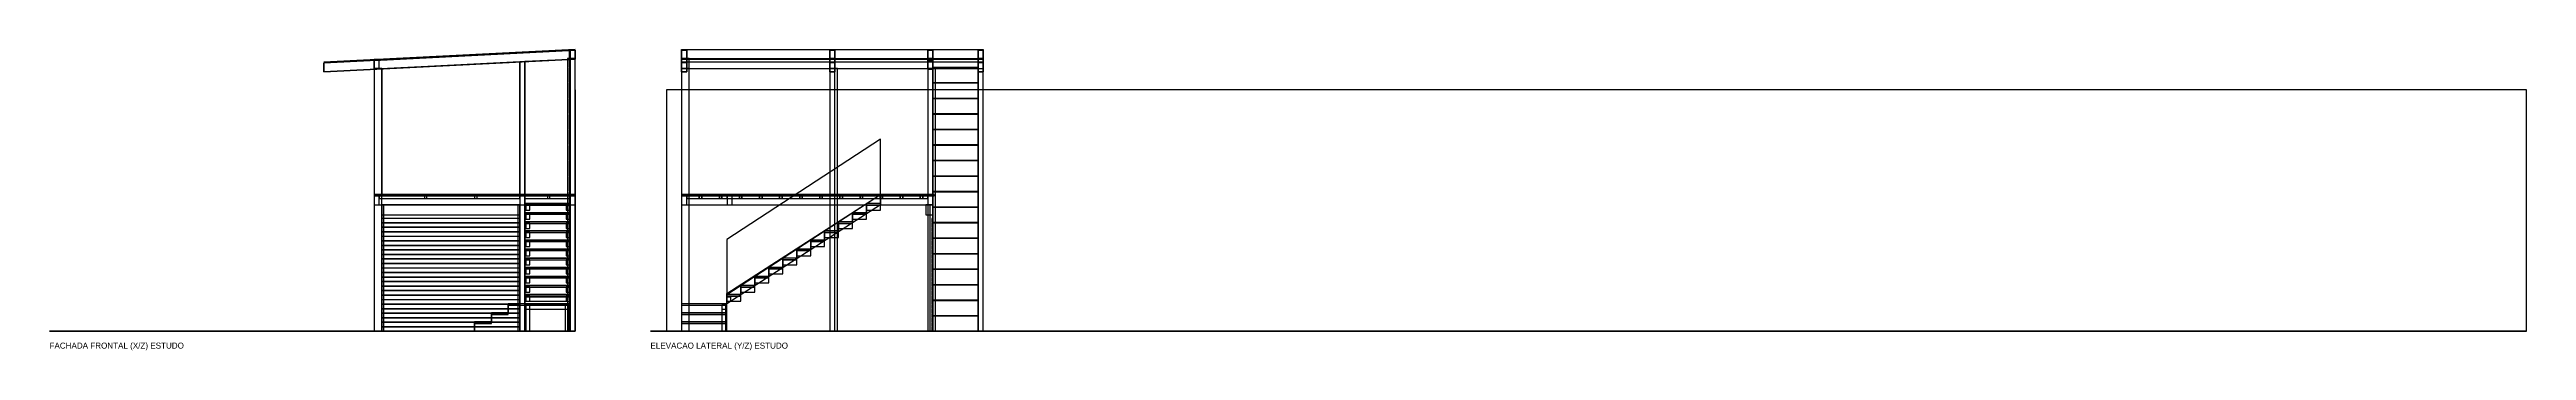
# Model space of a CAD drawing. Extents: x 0 to 49302, y -386 to 5600.
import ezdxf

# ---------------------------------------------------------------- set-up
doc = ezdxf.new("R2010")
doc.units = 0

msp = doc.modelspace()

# ---------------------------------------------------------------- linework, layer by layer
at = {"layer": 'COBERTURA_ESTUDO'}
for p, q in [((10461, 5600), (5461, 5350)), ((5461, 5350), (10461, 5600)), ((12582, 5350), (12582, 5600)), ((12582, 5600), (18582, 5600)), ((18582, 5600), (18582, 5350)), ((18582, 5350), (12582, 5350))]:
    msp.add_line(p, q, dxfattribs=at)
at = {"layer": 'ESCADA_DEGRAUS'}
for p, q in [((10361, 2534), (9461, 2534)), ((9461, 2534), (9461, 2504)), ((9461, 2504), (10361, 2504)), ((10361, 2504), (10361, 2534)), ((16540, 2534), (16262, 2534)), ((16262, 2534), (16262, 2504)), ((16262, 2504), (16540, 2504)), ((16540, 2504), (16540, 2534)), ((10361, 2353), (9461, 2353)), ((9461, 2353), (9461, 2323)), ((9461, 2323), (10361, 2323)), ((10361, 2172), (9461, 2172)), ((9461, 2172), (9461, 2142)), ((9461, 2142), (10361, 2142)), ((10361, 1991), (9461, 1991)), ((9461, 1991), (9461, 1961)), ((10361, 2323), (10361, 2353)), ((10361, 2142), (10361, 2172)), ((10361, 1961), (10361, 1991)), ((15706, 1991), (15428, 1991)), ((15428, 1991), (15428, 1961)), ((15984, 2172), (15706, 2172)), ((15706, 2172), (15706, 2142)), ((15706, 2142), (15984, 2142)), ((15706, 1961), (15706, 1991)), ((16262, 2353), (15984, 2353)), ((15984, 2353), (15984, 2323)), ((15984, 2323), (16262, 2323)), ((15984, 2142), (15984, 2172)), ((16262, 2323), (16262, 2353)), ((9461, 1961), (10361, 1961)), ((10361, 1810), (9461, 1810)), ((9461, 1810), (9461, 1780)), ((9461, 1780), (10361, 1780)), ((10361, 1629), (9461, 1629)), ((9461, 1629), (9461, 1599)), ((9461, 1599), (10361, 1599)), ((10361, 1780), (10361, 1810)), ((10361, 1599), (10361, 1629)), ((15150, 1629), (14872, 1629)), ((14872, 1629), (14872, 1599)), ((14872, 1599), (15150, 1599)), ((15428, 1810), (15150, 1810)), ((15150, 1810), (15150, 1780)), ((15150, 1780), (15428, 1780)), ((15150, 1599), (15150, 1629)), ((15428, 1961), (15706, 1961)), ((15428, 1780), (15428, 1810)), ((10361, 1448), (9461, 1448)), ((9461, 1448), (9461, 1418)), ((9461, 1418), (10361, 1418)), ((10361, 1267), (9461, 1267)), ((9461, 1267), (9461, 1237)), ((9461, 1237), (10361, 1237)), ((10361, 1086), (9461, 1086)), ((9461, 1086), (9461, 1056)), ((9461, 1056), (10361, 1056)), ((10361, 1418), (10361, 1448)), ((10361, 1237), (10361, 1267)), ((10361, 1056), (10361, 1086)), ((14316, 1086), (14038, 1086)), ((14038, 1086), (14038, 1056)), ((14038, 1056), (14316, 1056)), ((14594, 1267), (14316, 1267)), ((14316, 1267), (14316, 1237)), ((14316, 1237), (14594, 1237)), ((14316, 1056), (14316, 1086)), ((14872, 1448), (14594, 1448)), ((14594, 1448), (14594, 1418)), ((14594, 1418), (14872, 1418)), ((14594, 1237), (14594, 1267)), ((14872, 1418), (14872, 1448)), ((9461, 543), (9127, 543)), ((9127, 543), (9127, 513)), ((9127, 513), (9461, 513)), ((10361, 905), (9461, 905)), ((9461, 905), (9461, 875)), ((9461, 875), (10361, 875)), ((10361, 724), (9461, 724)), ((9461, 724), (9461, 694)), ((9461, 694), (10361, 694)), ((9461, 513), (9461, 543)), ((10361, 875), (10361, 905)), ((10361, 694), (10361, 724)), ((13482, 543), (12582, 543)), ((12582, 543), (12582, 513)), ((12582, 513), (13482, 513)), ((13760, 724), (13482, 724)), ((13482, 724), (13482, 694)), ((13482, 694), (13760, 694)), ((13482, 513), (13482, 543)), ((14038, 905), (13760, 905)), ((13760, 905), (13760, 875)), ((13760, 875), (14038, 875)), ((13760, 694), (13760, 724)), ((14038, 875), (14038, 905)), ((8794, 181), (8461, 181)), ((8461, 181), (8461, 151)), ((8461, 151), (8794, 151)), ((9127, 362), (8794, 362)), ((8794, 362), (8794, 332)), ((8794, 332), (9127, 332)), ((8794, 151), (8794, 181)), ((9127, 332), (9127, 362)), ((13482, 362), (12582, 362)), ((12582, 362), (12582, 332)), ((12582, 332), (13482, 332)), ((13482, 181), (12582, 181)), ((12582, 181), (12582, 151)), ((12582, 151), (13482, 151)), ((13482, 332), (13482, 362)), ((13482, 151), (13482, 181))]:
    msp.add_line(p, q, dxfattribs=at)
at = {"layer": 'ESCADA_ESPELHOS'}
for p, q in [((10361, 2715), (9461, 2715)), ((9461, 2715), (9461, 2534)), ((10361, 2534), (9461, 2534)), ((9461, 2534), (9461, 2353)), ((9461, 2534), (10361, 2534)), ((10361, 2534), (10361, 2715)), ((10361, 2353), (10361, 2534)), ((16262, 2353), (16262, 2534)), ((16262, 2534), (16262, 2353)), ((16540, 2534), (16540, 2715)), ((16540, 2715), (16540, 2534)), ((10361, 2353), (9461, 2353)), ((9461, 2353), (9461, 2172)), ((9461, 2353), (10361, 2353)), ((10361, 2172), (9461, 2172)), ((9461, 2172), (9461, 1991)), ((9461, 2172), (10361, 2172)), ((10361, 1991), (9461, 1991)), ((9461, 1991), (9461, 1810)), ((9461, 1991), (10361, 1991)), ((10361, 2172), (10361, 2353)), ((10361, 1991), (10361, 2172)), ((10361, 1810), (10361, 1991)), ((15428, 1810), (15428, 1991)), ((15428, 1991), (15428, 1810)), ((15706, 1991), (15706, 2172)), ((15706, 2172), (15706, 1991)), ((15984, 2172), (15984, 2353)), ((15984, 2353), (15984, 2172)), ((10361, 1810), (9461, 1810)), ((9461, 1810), (9461, 1629)), ((9461, 1810), (10361, 1810)), ((10361, 1629), (9461, 1629)), ((9461, 1629), (9461, 1448)), ((9461, 1629), (10361, 1629)), ((10361, 1629), (10361, 1810)), ((10361, 1448), (10361, 1629)), ((14872, 1448), (14872, 1629)), ((14872, 1629), (14872, 1448)), ((15150, 1629), (15150, 1810)), ((15150, 1810), (15150, 1629)), ((10361, 1448), (9461, 1448)), ((9461, 1448), (9461, 1267)), ((9461, 1448), (10361, 1448)), ((10361, 1267), (9461, 1267)), ((9461, 1267), (9461, 1086)), ((9461, 1267), (10361, 1267)), ((10361, 1086), (9461, 1086)), ((9461, 1086), (9461, 905)), ((9461, 1086), (10361, 1086)), ((10361, 1267), (10361, 1448)), ((10361, 1086), (10361, 1267)), ((10361, 905), (10361, 1086)), ((14038, 905), (14038, 1086)), ((14038, 1086), (14038, 905)), ((14316, 1086), (14316, 1267)), ((14316, 1267), (14316, 1086)), ((14594, 1267), (14594, 1448)), ((14594, 1448), (14594, 1267)), ((9127, 362), (9127, 543)), ((9127, 543), (9127, 362)), ((10361, 905), (9461, 905)), ((9461, 905), (9461, 724)), ((9461, 905), (10361, 905)), ((10361, 724), (9461, 724)), ((9461, 724), (9461, 543)), ((9461, 724), (10361, 724)), ((9461, 543), (10361, 543)), ((10361, 724), (10361, 905)), ((10361, 543), (10361, 724)), ((13482, 543), (12582, 543)), ((12582, 543), (12582, 362)), ((13482, 543), (13482, 724)), ((13482, 724), (13482, 543)), ((13482, 362), (13482, 543)), ((13760, 724), (13760, 905)), ((13760, 905), (13760, 724)), ((8461, 0), (8461, 181)), ((8461, 181), (8461, 0)), ((8794, 181), (8794, 362)), ((8794, 362), (8794, 181)), ((13482, 362), (12582, 362)), ((12582, 362), (12582, 181)), ((12582, 362), (13482, 362)), ((13482, 181), (12582, 181)), ((12582, 181), (12582, 0)), ((12582, 181), (13482, 181)), ((12582, 0), (13482, 0)), ((13482, 181), (13482, 362)), ((13482, 0), (13482, 181))]:
    msp.add_line(p, q, dxfattribs=at)
at = {"layer": 'ESCADA_ESTRUTURA'}
for p, q in [((9561, 2504), (9481, 2504)), ((9481, 2504), (9481, 2404)), ((9561, 2404), (9561, 2504)), ((10361, 2504), (10281, 2504)), ((10281, 2504), (10281, 2404)), ((10361, 2404), (10361, 2504)), ((16540, 2504), (16262, 2504)), ((16262, 2504), (16262, 2404)), ((16540, 2504), (16262, 2504)), ((16262, 2504), (16262, 2404)), ((16540, 2404), (16540, 2504)), ((16540, 2404), (16540, 2504)), ((9481, 2404), (9561, 2404)), ((9561, 2323), (9481, 2323)), ((9481, 2323), (9481, 2223)), ((9481, 2223), (9561, 2223)), ((9561, 2142), (9481, 2142)), ((9481, 2142), (9481, 2042)), ((9481, 2042), (9561, 2042)), ((9561, 2223), (9561, 2323)), ((9561, 2042), (9561, 2142)), ((10281, 2404), (10361, 2404)), ((10361, 2323), (10281, 2323)), ((10281, 2323), (10281, 2223)), ((10281, 2223), (10361, 2223)), ((10361, 2142), (10281, 2142)), ((10281, 2142), (10281, 2042)), ((10281, 2042), (10361, 2042)), ((10361, 2223), (10361, 2323)), ((10361, 2042), (10361, 2142)), ((15984, 2142), (15706, 2142)), ((15706, 2142), (15706, 2042)), ((15984, 2142), (15706, 2142)), ((15706, 2142), (15706, 2042)), ((15706, 2042), (15984, 2042)), ((15706, 2042), (15984, 2042)), ((16262, 2323), (15984, 2323)), ((15984, 2323), (15984, 2223)), ((16262, 2323), (15984, 2323)), ((15984, 2323), (15984, 2223)), ((15984, 2223), (16262, 2223)), ((15984, 2223), (16262, 2223)), ((15984, 2042), (15984, 2142)), ((15984, 2042), (15984, 2142)), ((16262, 2404), (16540, 2404)), ((16262, 2404), (16540, 2404)), ((16262, 2223), (16262, 2323)), ((16262, 2223), (16262, 2323)), ((9561, 1961), (9481, 1961)), ((9481, 1961), (9481, 1861)), ((9481, 1861), (9561, 1861)), ((9561, 1780), (9481, 1780)), ((9481, 1780), (9481, 1680)), ((9481, 1680), (9561, 1680)), ((9561, 1599), (9481, 1599)), ((9481, 1599), (9481, 1499)), ((9481, 1499), (9561, 1499)), ((9561, 1861), (9561, 1961)), ((9561, 1680), (9561, 1780)), ((9561, 1499), (9561, 1599)), ((10361, 1961), (10281, 1961)), ((10281, 1961), (10281, 1861)), ((10281, 1861), (10361, 1861)), ((10361, 1780), (10281, 1780)), ((10281, 1780), (10281, 1680)), ((10281, 1680), (10361, 1680)), ((10361, 1599), (10281, 1599)), ((10281, 1599), (10281, 1499)), ((10281, 1499), (10361, 1499)), ((10361, 1861), (10361, 1961)), ((10361, 1680), (10361, 1780)), ((10361, 1499), (10361, 1599)), ((15150, 1599), (14872, 1599)), ((14872, 1599), (14872, 1499)), ((15150, 1599), (14872, 1599)), ((14872, 1599), (14872, 1499)), ((14872, 1499), (15150, 1499)), ((14872, 1499), (15150, 1499)), ((15428, 1780), (15150, 1780)), ((15150, 1780), (15150, 1680)), ((15428, 1780), (15150, 1780)), ((15150, 1780), (15150, 1680)), ((15150, 1680), (15428, 1680)), ((15150, 1680), (15428, 1680)), ((15150, 1499), (15150, 1599)), ((15150, 1499), (15150, 1599)), ((15706, 1961), (15428, 1961)), ((15428, 1961), (15428, 1861)), ((15706, 1961), (15428, 1961)), ((15428, 1961), (15428, 1861)), ((15428, 1861), (15706, 1861)), ((15428, 1861), (15706, 1861)), ((15428, 1680), (15428, 1780)), ((15428, 1680), (15428, 1780)), ((15706, 1861), (15706, 1961)), ((15706, 1861), (15706, 1961)), ((9561, 1418), (9481, 1418)), ((9481, 1418), (9481, 1318)), ((9481, 1318), (9561, 1318)), ((9561, 1237), (9481, 1237)), ((9481, 1237), (9481, 1137)), ((9481, 1137), (9561, 1137)), ((9561, 1056), (9481, 1056)), ((9481, 1056), (9481, 956)), ((9561, 1318), (9561, 1418)), ((9561, 1137), (9561, 1237)), ((9561, 956), (9561, 1056)), ((10361, 1418), (10281, 1418)), ((10281, 1418), (10281, 1318)), ((10281, 1318), (10361, 1318)), ((10361, 1237), (10281, 1237)), ((10281, 1237), (10281, 1137)), ((10281, 1137), (10361, 1137)), ((10361, 1056), (10281, 1056)), ((10281, 1056), (10281, 956)), ((10361, 1318), (10361, 1418)), ((10361, 1137), (10361, 1237)), ((10361, 956), (10361, 1056)), ((14316, 1056), (14038, 1056)), ((14038, 1056), (14038, 956)), ((14316, 1056), (14038, 1056)), ((14038, 1056), (14038, 956)), ((14594, 1237), (14316, 1237)), ((14316, 1237), (14316, 1137)), ((14594, 1237), (14316, 1237)), ((14316, 1237), (14316, 1137)), ((14316, 1137), (14594, 1137)), ((14316, 1137), (14594, 1137)), ((14316, 956), (14316, 1056)), ((14316, 956), (14316, 1056)), ((14872, 1418), (14594, 1418)), ((14594, 1418), (14594, 1318)), ((14872, 1418), (14594, 1418)), ((14594, 1418), (14594, 1318)), ((14594, 1318), (14872, 1318)), ((14594, 1318), (14872, 1318)), ((14594, 1137), (14594, 1237)), ((14594, 1137), (14594, 1237)), ((14872, 1318), (14872, 1418)), ((14872, 1318), (14872, 1418)), ((10361, 674), (9461, 674)), ((9461, 674), (9461, 594)), ((9461, 594), (10361, 594)), ((10361, 513), (9461, 513)), ((9461, 513), (9461, 433)), ((9481, 956), (9561, 956)), ((9561, 875), (9481, 875)), ((9481, 875), (9481, 775)), ((9481, 775), (9561, 775)), ((9561, 694), (9481, 694)), ((9481, 694), (9481, 594)), ((9481, 594), (9561, 594)), ((9561, 513), (9481, 513)), ((9481, 513), (9481, 0)), ((9561, 775), (9561, 875)), ((9561, 594), (9561, 694)), ((9561, 0), (9561, 513)), ((10341, 513), (10261, 513)), ((10261, 513), (10261, 0)), ((10281, 956), (10361, 956)), ((10361, 875), (10281, 875)), ((10281, 875), (10281, 775)), ((10281, 775), (10361, 775)), ((10361, 694), (10281, 694)), ((10281, 694), (10281, 594)), ((10281, 594), (10361, 594)), ((10341, 0), (10341, 513)), ((10361, 775), (10361, 875)), ((10361, 594), (10361, 694)), ((10361, 594), (10361, 674)), ((10361, 433), (10361, 513)), ((13462, 513), (13382, 513)), ((13382, 513), (13382, 0)), ((13462, 513), (13382, 513)), ((13382, 513), (13382, 0)), ((13462, 513), (13382, 513)), ((13382, 513), (13382, 433)), ((13462, 0), (13462, 513)), ((13462, 0), (13462, 513)), ((13462, 433), (13462, 513)), ((13760, 694), (13482, 694)), ((13482, 694), (13482, 594)), ((13760, 694), (13482, 694)), ((13482, 694), (13482, 594)), ((13562, 674), (13482, 674)), ((13482, 674), (13482, 594)), ((13482, 594), (13760, 594)), ((13482, 594), (13760, 594)), ((13482, 594), (13562, 594)), ((13562, 594), (13562, 674)), ((14038, 875), (13760, 875)), ((13760, 875), (13760, 775)), ((14038, 875), (13760, 875)), ((13760, 875), (13760, 775)), ((13760, 775), (14038, 775)), ((13760, 775), (14038, 775)), ((13760, 594), (13760, 694)), ((13760, 594), (13760, 694)), ((14038, 956), (14316, 956)), ((14038, 956), (14316, 956)), ((14038, 775), (14038, 875)), ((14038, 775), (14038, 875)), ((9461, 433), (10361, 433)), ((9481, 0), (9561, 0)), ((10261, 0), (10341, 0)), ((13382, 433), (13462, 433)), ((13382, 0), (13462, 0)), ((13382, 0), (13462, 0))]:
    msp.add_line(p, q, dxfattribs=at)
at = {"layer": 'ESCADA_GUARDAS'}
for p, q in [((9461, 2715), (9461, 3815)), ((9461, 3815), (9461, 1824)), ((16540, 3815), (13482, 1824)), ((16540, 2715), (16540, 3815)), ((9461, 724), (9461, 2715)), ((13482, 724), (16540, 2715)), ((9461, 1824), (9461, 724)), ((13482, 1824), (13482, 724))]:
    msp.add_line(p, q, dxfattribs=at)
at = {"layer": 'ESCADA_HIPOTESE'}
for p, q in [((8461, 0), (10361, 0)), ((9461, 0), (8461, 0)), ((10361, 0), (9461, 0)), ((12582, 0), (17449, 0)), ((17449, 0), (12582, 0))]:
    msp.add_line(p, q, dxfattribs=at)
at = {"layer": 'ESCADA_LONGARINAS'}
for p, q in [((9461, 748), (9461, 2715)), ((9461, 2715), (9461, 2510)), ((9461, 2510), (9461, 543)), ((10361, 748), (10361, 2715)), ((10361, 2715), (10361, 2510)), ((10361, 2510), (10361, 543)), ((13482, 748), (16540, 2715)), ((13482, 748), (16540, 2715)), ((16540, 2510), (13482, 543)), ((16540, 2510), (13482, 543)), ((16540, 2715), (16540, 2510)), ((16540, 2715), (16540, 2510)), ((9461, 543), (9461, 748)), ((10361, 543), (10361, 748)), ((13482, 543), (13482, 748)), ((13482, 543), (13482, 748))]:
    msp.add_line(p, q, dxfattribs=at)
at = {"layer": 'ESCADA_PATAMAR'}
for p, q in [((10361, 543), (9461, 543)), ((9461, 543), (9461, 513)), ((9461, 513), (10361, 513)), ((10361, 513), (10361, 543)), ((13482, 543), (12582, 543)), ((12582, 543), (12582, 513)), ((12582, 513), (13482, 513)), ((13482, 513), (13482, 543))]:
    msp.add_line(p, q, dxfattribs=at)
at = {"layer": 'GRADE_MEZ_50X50'}
for p, q in [((9361, 2690), (6561, 2690)), ((6561, 2690), (6561, 2640)), ((9361, 2690), (6561, 2690)), ((6561, 2690), (6561, 2640)), ((9361, 2690), (6561, 2690)), ((6561, 2690), (6561, 2640)), ((9361, 2690), (6561, 2690)), ((6561, 2690), (6561, 2640)), ((9361, 2690), (6561, 2690)), ((6561, 2690), (6561, 2640)), ((9361, 2690), (6561, 2690)), ((6561, 2690), (6561, 2640)), ((9361, 2690), (6561, 2690)), ((6561, 2690), (6561, 2640)), ((9361, 2690), (6561, 2690)), ((6561, 2690), (6561, 2640)), ((9361, 2690), (6561, 2690)), ((6561, 2690), (6561, 2640)), ((9361, 2690), (6561, 2690)), ((6561, 2690), (6561, 2640)), ((9361, 2690), (6561, 2690)), ((6561, 2690), (6561, 2640)), ((9361, 2690), (6561, 2690)), ((6561, 2690), (6561, 2640)), ((6561, 2640), (9361, 2640)), ((6561, 2640), (9361, 2640)), ((6561, 2640), (9361, 2640)), ((6561, 2640), (9361, 2640)), ((6561, 2640), (9361, 2640)), ((6561, 2640), (9361, 2640)), ((6561, 2640), (9361, 2640)), ((6561, 2640), (9361, 2640)), ((6561, 2640), (9361, 2640)), ((6561, 2640), (9361, 2640)), ((6561, 2640), (9361, 2640)), ((6561, 2640), (9361, 2640)), ((7511, 2690), (7461, 2690)), ((7461, 2690), (7461, 2640)), ((7511, 2690), (7461, 2690)), ((7461, 2690), (7461, 2640)), ((7511, 2690), (7461, 2690)), ((7461, 2690), (7461, 2640)), ((7511, 2690), (7461, 2690)), ((7461, 2690), (7461, 2640)), ((7511, 2690), (7461, 2690)), ((7461, 2690), (7461, 2640)), ((7511, 2690), (7461, 2690)), ((7461, 2690), (7461, 2640)), ((7511, 2690), (7461, 2690)), ((7461, 2690), (7461, 2640)), ((7511, 2690), (7461, 2690)), ((7461, 2690), (7461, 2640)), ((7511, 2690), (7461, 2690)), ((7461, 2690), (7461, 2640)), ((7511, 2690), (7461, 2690)), ((7461, 2690), (7461, 2640)), ((7511, 2690), (7461, 2690)), ((7461, 2690), (7461, 2640)), ((7511, 2690), (7461, 2690)), ((7461, 2690), (7461, 2640)), ((7511, 2690), (7461, 2690)), ((7461, 2690), (7461, 2640)), ((7461, 2640), (7511, 2640)), ((7461, 2640), (7511, 2640)), ((7461, 2640), (7511, 2640)), ((7461, 2640), (7511, 2640)), ((7461, 2640), (7511, 2640)), ((7461, 2640), (7511, 2640)), ((7461, 2640), (7511, 2640)), ((7461, 2640), (7511, 2640)), ((7461, 2640), (7511, 2640)), ((7461, 2640), (7511, 2640)), ((7461, 2640), (7511, 2640)), ((7461, 2640), (7511, 2640)), ((7461, 2640), (7511, 2640)), ((7511, 2640), (7511, 2690)), ((7511, 2640), (7511, 2690)), ((7511, 2640), (7511, 2690)), ((7511, 2640), (7511, 2690)), ((7511, 2640), (7511, 2690)), ((7511, 2640), (7511, 2690)), ((7511, 2640), (7511, 2690)), ((7511, 2640), (7511, 2690)), ((7511, 2640), (7511, 2690)), ((7511, 2640), (7511, 2690)), ((7511, 2640), (7511, 2690)), ((7511, 2640), (7511, 2690)), ((7511, 2640), (7511, 2690)), ((8511, 2690), (8461, 2690)), ((8461, 2690), (8461, 2640)), ((8511, 2690), (8461, 2690)), ((8461, 2690), (8461, 2640)), ((8511, 2690), (8461, 2690)), ((8461, 2690), (8461, 2640)), ((8511, 2690), (8461, 2690)), ((8461, 2690), (8461, 2640)), ((8511, 2690), (8461, 2690)), ((8461, 2690), (8461, 2640)), ((8511, 2690), (8461, 2690)), ((8461, 2690), (8461, 2640)), ((8511, 2690), (8461, 2690)), ((8461, 2690), (8461, 2640)), ((8511, 2690), (8461, 2690)), ((8461, 2690), (8461, 2640)), ((8511, 2690), (8461, 2690)), ((8461, 2690), (8461, 2640)), ((8511, 2690), (8461, 2690)), ((8461, 2690), (8461, 2640)), ((8511, 2690), (8461, 2690)), ((8461, 2690), (8461, 2640)), ((8511, 2690), (8461, 2690)), ((8461, 2690), (8461, 2640)), ((8511, 2690), (8461, 2690)), ((8461, 2690), (8461, 2640)), ((8461, 2640), (8511, 2640)), ((8461, 2640), (8511, 2640)), ((8461, 2640), (8511, 2640)), ((8461, 2640), (8511, 2640)), ((8461, 2640), (8511, 2640)), ((8461, 2640), (8511, 2640)), ((8461, 2640), (8511, 2640)), ((8461, 2640), (8511, 2640)), ((8461, 2640), (8511, 2640)), ((8461, 2640), (8511, 2640)), ((8461, 2640), (8511, 2640)), ((8461, 2640), (8511, 2640)), ((8461, 2640), (8511, 2640)), ((8511, 2640), (8511, 2690)), ((8511, 2640), (8511, 2690)), ((8511, 2640), (8511, 2690)), ((8511, 2640), (8511, 2690)), ((8511, 2640), (8511, 2690)), ((8511, 2640), (8511, 2690)), ((8511, 2640), (8511, 2690)), ((8511, 2640), (8511, 2690)), ((8511, 2640), (8511, 2690)), ((8511, 2640), (8511, 2690)), ((8511, 2640), (8511, 2690)), ((8511, 2640), (8511, 2690)), ((8511, 2640), (8511, 2690)), ((9361, 2640), (9361, 2690)), ((9361, 2640), (9361, 2690)), ((9361, 2640), (9361, 2690)), ((9361, 2640), (9361, 2690)), ((9361, 2640), (9361, 2690)), ((9361, 2640), (9361, 2690)), ((9361, 2640), (9361, 2690)), ((9361, 2640), (9361, 2690)), ((9361, 2640), (9361, 2690)), ((9361, 2640), (9361, 2690)), ((9361, 2640), (9361, 2690)), ((9361, 2640), (9361, 2690)), ((12932, 2690), (12682, 2690)), ((12682, 2690), (12682, 2640)), ((12932, 2690), (12682, 2690)), ((12682, 2690), (12682, 2640)), ((12682, 2640), (12932, 2640)), ((12682, 2640), (12932, 2640)), ((12982, 2690), (12932, 2690)), ((12932, 2690), (12932, 2640)), ((12932, 2640), (12932, 2690)), ((12932, 2640), (12932, 2690)), ((12932, 2640), (12982, 2640)), ((12982, 2640), (12982, 2690)), ((13332, 2690), (12982, 2690)), ((12982, 2690), (12982, 2640)), ((13332, 2690), (12982, 2690)), ((12982, 2690), (12982, 2640)), ((12982, 2640), (13332, 2640)), ((12982, 2640), (13332, 2640)), ((13382, 2690), (13332, 2690)), ((13332, 2690), (13332, 2640)), ((13332, 2640), (13332, 2690)), ((13332, 2640), (13332, 2690)), ((13332, 2640), (13382, 2640)), ((13382, 2640), (13382, 2690)), ((13732, 2690), (13382, 2690)), ((13382, 2690), (13382, 2640)), ((13732, 2690), (13382, 2690)), ((13382, 2690), (13382, 2640)), ((13382, 2640), (13732, 2640)), ((13382, 2640), (13732, 2640)), ((13782, 2690), (13732, 2690)), ((13732, 2690), (13732, 2640)), ((13732, 2640), (13732, 2690)), ((13732, 2640), (13732, 2690)), ((13732, 2640), (13782, 2640)), ((13782, 2640), (13782, 2690)), ((14132, 2690), (13782, 2690)), ((13782, 2690), (13782, 2640)), ((14132, 2690), (13782, 2690)), ((13782, 2690), (13782, 2640)), ((13782, 2640), (14132, 2640)), ((13782, 2640), (14132, 2640)), ((14182, 2690), (14132, 2690)), ((14132, 2690), (14132, 2640)), ((14132, 2640), (14132, 2690)), ((14132, 2640), (14132, 2690)), ((14132, 2640), (14182, 2640)), ((14182, 2640), (14182, 2690)), ((14532, 2690), (14182, 2690)), ((14182, 2690), (14182, 2640)), ((14532, 2690), (14182, 2690)), ((14182, 2690), (14182, 2640)), ((14182, 2640), (14532, 2640)), ((14182, 2640), (14532, 2640)), ((14582, 2690), (14532, 2690)), ((14532, 2690), (14532, 2640)), ((14532, 2640), (14532, 2690)), ((14532, 2640), (14532, 2690)), ((14532, 2640), (14582, 2640)), ((14582, 2640), (14582, 2690)), ((14932, 2690), (14582, 2690)), ((14582, 2690), (14582, 2640)), ((14932, 2690), (14582, 2690)), ((14582, 2690), (14582, 2640)), ((14582, 2640), (14932, 2640)), ((14582, 2640), (14932, 2640)), ((14982, 2690), (14932, 2690)), ((14932, 2690), (14932, 2640)), ((14932, 2640), (14932, 2690)), ((14932, 2640), (14932, 2690)), ((14932, 2640), (14982, 2640)), ((14982, 2640), (14982, 2690)), ((15332, 2690), (14982, 2690)), ((14982, 2690), (14982, 2640)), ((15332, 2690), (14982, 2690)), ((14982, 2690), (14982, 2640)), ((14982, 2640), (15332, 2640)), ((14982, 2640), (15332, 2640)), ((15382, 2690), (15332, 2690)), ((15332, 2690), (15332, 2640)), ((15332, 2640), (15332, 2690)), ((15332, 2640), (15332, 2690)), ((15332, 2640), (15382, 2640)), ((15382, 2640), (15382, 2690)), ((15732, 2690), (15382, 2690)), ((15382, 2690), (15382, 2640)), ((15732, 2690), (15382, 2690)), ((15382, 2690), (15382, 2640)), ((15382, 2640), (15732, 2640)), ((15382, 2640), (15732, 2640)), ((15782, 2690), (15732, 2690)), ((15732, 2690), (15732, 2640)), ((15732, 2640), (15732, 2690)), ((15732, 2640), (15732, 2690)), ((15732, 2640), (15782, 2640)), ((15782, 2640), (15782, 2690)), ((16132, 2690), (15782, 2690)), ((15782, 2690), (15782, 2640)), ((16132, 2690), (15782, 2690)), ((15782, 2690), (15782, 2640)), ((15782, 2640), (16132, 2640)), ((15782, 2640), (16132, 2640)), ((16182, 2690), (16132, 2690)), ((16132, 2690), (16132, 2640)), ((16132, 2640), (16132, 2690)), ((16132, 2640), (16132, 2690)), ((16132, 2640), (16182, 2640)), ((16182, 2640), (16182, 2690)), ((16532, 2690), (16182, 2690)), ((16182, 2690), (16182, 2640)), ((16532, 2690), (16182, 2690)), ((16182, 2690), (16182, 2640)), ((16182, 2640), (16532, 2640)), ((16182, 2640), (16532, 2640)), ((16582, 2690), (16532, 2690)), ((16532, 2690), (16532, 2640)), ((16532, 2640), (16532, 2690)), ((16532, 2640), (16532, 2690)), ((16532, 2640), (16582, 2640)), ((16582, 2640), (16582, 2690)), ((16932, 2690), (16582, 2690)), ((16582, 2690), (16582, 2640)), ((16932, 2690), (16582, 2690)), ((16582, 2690), (16582, 2640)), ((16582, 2640), (16932, 2640)), ((16582, 2640), (16932, 2640)), ((16982, 2690), (16932, 2690)), ((16932, 2690), (16932, 2640)), ((16932, 2640), (16932, 2690)), ((16932, 2640), (16932, 2690)), ((16932, 2640), (16982, 2640)), ((16982, 2640), (16982, 2690)), ((17332, 2690), (16982, 2690)), ((16982, 2690), (16982, 2640)), ((17332, 2690), (16982, 2690)), ((16982, 2690), (16982, 2640)), ((16982, 2640), (17332, 2640)), ((16982, 2640), (17332, 2640)), ((17382, 2690), (17332, 2690)), ((17332, 2690), (17332, 2640)), ((17332, 2640), (17332, 2690)), ((17332, 2640), (17332, 2690)), ((17332, 2640), (17382, 2640)), ((17382, 2640), (17382, 2690)), ((17482, 2690), (17382, 2690)), ((17382, 2690), (17382, 2640)), ((17482, 2690), (17382, 2690)), ((17382, 2690), (17382, 2640)), ((17382, 2640), (17482, 2640)), ((17382, 2640), (17482, 2640)), ((17482, 2640), (17482, 2690)), ((17482, 2640), (17482, 2690))]:
    msp.add_line(p, q, dxfattribs=at)
at = {"layer": 'GRADE_PATAMAR_50X50'}
for p, q in [((10361, 2690), (9461, 2690)), ((9461, 2690), (9461, 2640)), ((10361, 2690), (9461, 2690)), ((9461, 2690), (9461, 2640)), ((9461, 2640), (10361, 2640)), ((9461, 2640), (10361, 2640)), ((9961, 2690), (9911, 2690)), ((9911, 2690), (9911, 2640)), ((9961, 2690), (9911, 2690)), ((9911, 2690), (9911, 2640)), ((9961, 2690), (9911, 2690)), ((9911, 2690), (9911, 2640)), ((9911, 2640), (9961, 2640)), ((9911, 2640), (9961, 2640)), ((9911, 2640), (9961, 2640)), ((9961, 2640), (9961, 2690)), ((9961, 2640), (9961, 2690)), ((9961, 2640), (9961, 2690)), ((10361, 2640), (10361, 2690)), ((10361, 2640), (10361, 2690)), ((12932, 2690), (12682, 2690)), ((12682, 2690), (12682, 2640)), ((12682, 2640), (12932, 2640)), ((12982, 2690), (12932, 2690)), ((12932, 2690), (12932, 2640)), ((12932, 2640), (12932, 2690)), ((12932, 2640), (12982, 2640)), ((12982, 2640), (12982, 2690)), ((13332, 2690), (12982, 2690)), ((12982, 2690), (12982, 2640)), ((12982, 2640), (13332, 2640)), ((13382, 2690), (13332, 2690)), ((13332, 2690), (13332, 2640)), ((13332, 2640), (13332, 2690)), ((13332, 2640), (13382, 2640)), ((13382, 2640), (13382, 2690)), ((13490, 2690), (13382, 2690)), ((13382, 2690), (13382, 2640)), ((13382, 2640), (13490, 2640)), ((13490, 2640), (13490, 2690))]:
    msp.add_line(p, q, dxfattribs=at)
at = {"layer": 'MEZANINO_ESTUDO'}
for p, q in [((8461, 2715), (6461, 2715)), ((6461, 2715), (6461, 2690)), ((6461, 2690), (8461, 2690)), ((9461, 2715), (8461, 2715)), ((8461, 2715), (8461, 2690)), ((8461, 2690), (8461, 2715)), ((8461, 2690), (9461, 2690)), ((10461, 2715), (9461, 2715)), ((9461, 2715), (9461, 2690)), ((9461, 2690), (9461, 2715)), ((9461, 2690), (10461, 2690)), ((10461, 2690), (10461, 2715)), ((17557, 2715), (12582, 2715)), ((12582, 2715), (12582, 2690)), ((17557, 2715), (12582, 2715)), ((12582, 2715), (12582, 2690)), ((12582, 2690), (17557, 2690)), ((12582, 2690), (17557, 2690)), ((17449, 2715), (16540, 2715)), ((16540, 2715), (16540, 2690)), ((16540, 2690), (17449, 2690)), ((17449, 2690), (17449, 2715)), ((17557, 2690), (17557, 2715)), ((17557, 2690), (17557, 2715))]:
    msp.add_line(p, q, dxfattribs=at)
at = {"layer": 'OFICINA_REFERENCIA'}
for p, q in [((10461, 0), (6461, 0)), ((6461, 0), (10461, 0)), ((18582, 0), (12582, 0)), ((12582, 0), (18582, 0))]:
    msp.add_line(p, q, dxfattribs=at)
at = {"layer": 'PAINEL_MADEIRA_INTERNO'}
for p, q in [((10361, 5594), (10341, 5594)), ((10341, 5594), (10341, 5253)), ((10361, 5253), (10361, 5594)), ((18482, 5594), (17582, 5594)), ((17582, 5594), (17582, 5253)), ((18482, 5253), (18482, 5594)), ((10341, 5253), (10361, 5253)), ((10361, 5238), (10341, 5238)), ((10341, 5238), (10341, 4944)), ((10341, 4944), (10361, 4944)), ((10361, 4944), (10361, 5238)), ((17582, 5253), (18482, 5253)), ((18482, 5238), (17582, 5238)), ((17582, 5238), (17582, 4944)), ((17582, 4944), (18482, 4944)), ((18482, 4944), (18482, 5238)), ((10361, 4929), (10341, 4929)), ((10341, 4929), (10341, 4635)), ((10341, 4635), (10361, 4635)), ((10361, 4620), (10341, 4620)), ((10341, 4620), (10341, 4326)), ((10361, 4635), (10361, 4929)), ((10361, 4326), (10361, 4620)), ((18482, 4929), (17582, 4929)), ((17582, 4929), (17582, 4635)), ((17582, 4635), (18482, 4635)), ((18482, 4620), (17582, 4620)), ((17582, 4620), (17582, 4326)), ((18482, 4635), (18482, 4929)), ((18482, 4326), (18482, 4620)), ((10341, 4326), (10361, 4326)), ((10361, 4311), (10341, 4311)), ((10341, 4311), (10341, 4017)), ((10341, 4017), (10361, 4017)), ((10361, 4002), (10341, 4002)), ((10341, 4002), (10341, 3708)), ((10361, 4017), (10361, 4311)), ((10361, 3708), (10361, 4002)), ((17582, 4326), (18482, 4326)), ((18482, 4311), (17582, 4311)), ((17582, 4311), (17582, 4017)), ((17582, 4017), (18482, 4017)), ((18482, 4002), (17582, 4002)), ((17582, 4002), (17582, 3708)), ((18482, 4017), (18482, 4311)), ((18482, 3708), (18482, 4002)), ((10341, 3708), (10361, 3708)), ((10361, 3693), (10341, 3693)), ((10341, 3693), (10341, 3399)), ((10361, 3399), (10361, 3693)), ((17582, 3708), (18482, 3708)), ((18482, 3693), (17582, 3693)), ((17582, 3693), (17582, 3399)), ((18482, 3399), (18482, 3693)), ((10341, 3399), (10361, 3399)), ((10361, 3384), (10341, 3384)), ((10341, 3384), (10341, 3090)), ((10341, 3090), (10361, 3090)), ((10361, 3075), (10341, 3075)), ((10341, 3075), (10341, 2781)), ((10361, 3090), (10361, 3384)), ((10361, 2781), (10361, 3075)), ((17582, 3399), (18482, 3399)), ((18482, 3384), (17582, 3384)), ((17582, 3384), (17582, 3090)), ((17582, 3090), (18482, 3090)), ((18482, 3075), (17582, 3075)), ((17582, 3075), (17582, 2781)), ((18482, 3090), (18482, 3384)), ((18482, 2781), (18482, 3075)), ((10341, 2781), (10361, 2781)), ((10361, 2766), (10341, 2766)), ((10341, 2766), (10341, 2472)), ((10341, 2472), (10361, 2472)), ((10361, 2472), (10361, 2766)), ((17582, 2781), (18482, 2781)), ((18482, 2766), (17582, 2766)), ((17582, 2766), (17582, 2472)), ((17582, 2472), (18482, 2472)), ((18482, 2472), (18482, 2766)), ((10361, 2457), (10341, 2457)), ((10341, 2457), (10341, 2163)), ((10341, 2163), (10361, 2163)), ((10361, 2148), (10341, 2148)), ((10341, 2148), (10341, 1854)), ((10361, 2163), (10361, 2457)), ((10361, 1854), (10361, 2148)), ((18482, 2457), (17582, 2457)), ((17582, 2457), (17582, 2163)), ((17582, 2163), (18482, 2163)), ((18482, 2148), (17582, 2148)), ((17582, 2148), (17582, 1854)), ((18482, 2163), (18482, 2457)), ((18482, 1854), (18482, 2148)), ((10341, 1854), (10361, 1854)), ((10361, 1839), (10341, 1839)), ((10341, 1839), (10341, 1545)), ((10341, 1545), (10361, 1545)), ((10361, 1530), (10341, 1530)), ((10341, 1530), (10341, 1236)), ((10361, 1545), (10361, 1839)), ((10361, 1236), (10361, 1530)), ((17582, 1854), (18482, 1854)), ((18482, 1839), (17582, 1839)), ((17582, 1839), (17582, 1545)), ((17582, 1545), (18482, 1545)), ((18482, 1530), (17582, 1530)), ((17582, 1530), (17582, 1236)), ((18482, 1545), (18482, 1839)), ((18482, 1236), (18482, 1530)), ((10341, 1236), (10361, 1236)), ((10361, 1221), (10341, 1221)), ((10341, 1221), (10341, 927)), ((10361, 927), (10361, 1221)), ((17582, 1236), (18482, 1236)), ((18482, 1221), (17582, 1221)), ((17582, 1221), (17582, 927)), ((18482, 927), (18482, 1221)), ((10341, 927), (10361, 927)), ((10361, 912), (10341, 912)), ((10341, 912), (10341, 618)), ((10341, 618), (10361, 618)), ((10361, 603), (10341, 603)), ((10341, 603), (10341, 309)), ((10361, 618), (10361, 912)), ((10361, 309), (10361, 603)), ((17582, 927), (18482, 927)), ((18482, 912), (17582, 912)), ((17582, 912), (17582, 618)), ((17582, 618), (18482, 618)), ((18482, 603), (17582, 603)), ((17582, 603), (17582, 309)), ((18482, 618), (18482, 912)), ((18482, 309), (18482, 603)), ((10341, 309), (10361, 309)), ((10361, 294), (10341, 294)), ((10341, 294), (10341, 0)), ((10341, 0), (10361, 0)), ((10361, 0), (10361, 294)), ((17582, 309), (18482, 309)), ((18482, 294), (17582, 294)), ((17582, 294), (17582, 0)), ((17582, 0), (18482, 0)), ((18482, 0), (18482, 294))]:
    msp.add_line(p, q, dxfattribs=at)
at = {"layer": 'PASSARELA_REFERENCIA'}
for p, q in [((6461, 0), (5461, 0)), ((5461, 0), (6461, 0)), ((18582, 0), (12582, 0)), ((12582, 0), (18582, 0))]:
    msp.add_line(p, q, dxfattribs=at)
at = {"layer": 'PILARES_ESTUDO'}
for p, q in [((6611, 5225), (6461, 5225)), ((6461, 5225), (6461, 0)), ((6611, 5225), (6461, 5225)), ((6461, 5225), (6461, 0)), ((6611, 5225), (6461, 5225)), ((6461, 5225), (6461, 0)), ((6611, 0), (6611, 5225)), ((6611, 0), (6611, 5225)), ((6611, 0), (6611, 5225)), ((10461, 5420), (10311, 5420)), ((10311, 5420), (10311, 0)), ((10461, 5420), (10361, 5420)), ((10361, 5420), (10361, 0)), ((10461, 5420), (10361, 5420)), ((10361, 5420), (10361, 0)), ((10461, 5420), (10361, 5420)), ((10361, 5420), (10361, 0)), ((10461, 0), (10461, 5420)), ((10461, 0), (10461, 5420)), ((10461, 0), (10461, 5420)), ((10461, 0), (10461, 5420)), ((12732, 5420), (12582, 5420)), ((12582, 5420), (12582, 0)), ((12732, 5225), (12582, 5225)), ((12582, 5225), (12582, 0)), ((12732, 0), (12732, 5420)), ((12732, 0), (12732, 5225)), ((15632, 5420), (15532, 5420)), ((15532, 5420), (15532, 0)), ((15682, 5225), (15532, 5225)), ((15532, 5225), (15532, 0)), ((15632, 0), (15632, 5420)), ((15682, 0), (15682, 5225)), ((17582, 5420), (17482, 5420)), ((17482, 5420), (17482, 0)), ((17632, 5225), (17482, 5225)), ((17482, 5225), (17482, 0)), ((17582, 0), (17582, 5420)), ((17632, 0), (17632, 5225)), ((18582, 5420), (18482, 5420)), ((18482, 5420), (18482, 0)), ((18582, 0), (18582, 5420)), ((6461, 0), (6611, 0)), ((6461, 0), (6611, 0)), ((6461, 0), (6611, 0)), ((10311, 0), (10461, 0)), ((10361, 0), (10461, 0)), ((10361, 0), (10461, 0)), ((10361, 0), (10461, 0)), ((12582, 0), (12732, 0)), ((12582, 0), (12732, 0)), ((15532, 0), (15632, 0)), ((15532, 0), (15682, 0)), ((17482, 0), (17632, 0)), ((17482, 0), (17582, 0)), ((18482, 0), (18582, 0))]:
    msp.add_line(p, q, dxfattribs=at)
at = {"layer": 'PILARES_MEZ_ESTUDO'}
for p, q in [((9461, 5355), (9361, 5355)), ((9361, 5355), (9361, 0)), ((9461, 0), (9461, 5355)), ((17582, 5355), (17482, 5355)), ((17482, 5355), (17482, 0)), ((17582, 0), (17582, 5355)), ((9361, 0), (9461, 0)), ((17482, 0), (17582, 0))]:
    msp.add_line(p, q, dxfattribs=at)
at = {"layer": 'PORTA_ENROLAR_CAIXA'}
for p, q in [((9361, 2510), (6611, 2510)), ((6611, 2510), (6611, 2310)), ((9361, 2310), (9361, 2510)), ((17582, 2510), (17442, 2510)), ((17442, 2510), (17442, 2310)), ((17582, 2310), (17582, 2510)), ((6611, 2310), (9361, 2310)), ((17442, 2310), (17582, 2310))]:
    msp.add_line(p, q, dxfattribs=at)
at = {"layer": 'PORTA_ENROLAR_GUIAS'}
for p, q in [((6651, 2510), (6611, 2510)), ((6611, 2510), (6611, 0)), ((6651, 0), (6651, 2510)), ((9361, 2510), (9321, 2510)), ((9321, 2510), (9321, 0)), ((9361, 0), (9361, 2510)), ((17582, 2510), (17522, 2510)), ((17522, 2510), (17522, 0)), ((17582, 2510), (17522, 2510)), ((17522, 2510), (17522, 0)), ((17582, 0), (17582, 2510)), ((17582, 0), (17582, 2510)), ((6611, 0), (6651, 0)), ((9321, 0), (9361, 0)), ((17522, 0), (17582, 0)), ((17522, 0), (17582, 0))]:
    msp.add_line(p, q, dxfattribs=at)
at = {"layer": 'PORTA_ENROLAR_MICROPERF'}
for p, q in [((9361, 2238), (6611, 2238)), ((6611, 2238), (6611, 2160)), ((6611, 2160), (9361, 2160)), ((9361, 2148), (6611, 2148)), ((6611, 2148), (6611, 2070)), ((6611, 2070), (9361, 2070)), ((9361, 2058), (6611, 2058)), ((6611, 2058), (6611, 1980)), ((6611, 1980), (9361, 1980)), ((9361, 2160), (9361, 2238)), ((9361, 2070), (9361, 2148)), ((9361, 1980), (9361, 2058)), ((17582, 2238), (17562, 2238)), ((17562, 2238), (17562, 2160)), ((17562, 2160), (17582, 2160)), ((17582, 2148), (17562, 2148)), ((17562, 2148), (17562, 2070)), ((17562, 2070), (17582, 2070)), ((17582, 2058), (17562, 2058)), ((17562, 2058), (17562, 1980)), ((17562, 1980), (17582, 1980)), ((17582, 2160), (17582, 2238)), ((17582, 2070), (17582, 2148)), ((17582, 1980), (17582, 2058)), ((9361, 1968), (6611, 1968)), ((6611, 1968), (6611, 1890)), ((6611, 1890), (9361, 1890)), ((9361, 1878), (6611, 1878)), ((6611, 1878), (6611, 1800)), ((6611, 1800), (9361, 1800)), ((9361, 1788), (6611, 1788)), ((6611, 1788), (6611, 1710)), ((6611, 1710), (9361, 1710)), ((9361, 1698), (6611, 1698)), ((6611, 1698), (6611, 1620)), ((6611, 1620), (9361, 1620)), ((9361, 1608), (6611, 1608)), ((6611, 1608), (6611, 1530)), ((6611, 1530), (9361, 1530)), ((9361, 1518), (6611, 1518)), ((6611, 1518), (6611, 1440)), ((9361, 1890), (9361, 1968)), ((9361, 1800), (9361, 1878)), ((9361, 1710), (9361, 1788)), ((9361, 1620), (9361, 1698)), ((9361, 1530), (9361, 1608)), ((9361, 1440), (9361, 1518)), ((17582, 1968), (17562, 1968)), ((17562, 1968), (17562, 1890)), ((17562, 1890), (17582, 1890)), ((17582, 1878), (17562, 1878)), ((17562, 1878), (17562, 1800)), ((17562, 1800), (17582, 1800)), ((17582, 1788), (17562, 1788)), ((17562, 1788), (17562, 1710)), ((17562, 1710), (17582, 1710)), ((17582, 1698), (17562, 1698)), ((17562, 1698), (17562, 1620)), ((17562, 1620), (17582, 1620)), ((17582, 1608), (17562, 1608)), ((17562, 1608), (17562, 1530)), ((17562, 1530), (17582, 1530)), ((17582, 1518), (17562, 1518)), ((17562, 1518), (17562, 1440)), ((17582, 1890), (17582, 1968)), ((17582, 1800), (17582, 1878)), ((17582, 1710), (17582, 1788)), ((17582, 1620), (17582, 1698)), ((17582, 1530), (17582, 1608)), ((17582, 1440), (17582, 1518)), ((6611, 1440), (9361, 1440)), ((9361, 1428), (6611, 1428)), ((6611, 1428), (6611, 1350)), ((6611, 1350), (9361, 1350)), ((9361, 1338), (6611, 1338)), ((6611, 1338), (6611, 1260)), ((6611, 1260), (9361, 1260)), ((9361, 1248), (6611, 1248)), ((6611, 1248), (6611, 1170)), ((6611, 1170), (9361, 1170)), ((9361, 1158), (6611, 1158)), ((6611, 1158), (6611, 1080)), ((6611, 1080), (9361, 1080)), ((9361, 1068), (6611, 1068)), ((6611, 1068), (6611, 990)), ((6611, 990), (9361, 990)), ((9361, 1350), (9361, 1428)), ((9361, 1260), (9361, 1338)), ((9361, 1170), (9361, 1248)), ((9361, 1080), (9361, 1158)), ((9361, 990), (9361, 1068)), ((17562, 1440), (17582, 1440)), ((17582, 1428), (17562, 1428)), ((17562, 1428), (17562, 1350)), ((17562, 1350), (17582, 1350)), ((17582, 1338), (17562, 1338)), ((17562, 1338), (17562, 1260)), ((17562, 1260), (17582, 1260)), ((17582, 1248), (17562, 1248)), ((17562, 1248), (17562, 1170)), ((17562, 1170), (17582, 1170)), ((17582, 1158), (17562, 1158)), ((17562, 1158), (17562, 1080)), ((17562, 1080), (17582, 1080)), ((17582, 1068), (17562, 1068)), ((17562, 1068), (17562, 990)), ((17562, 990), (17582, 990)), ((17582, 1350), (17582, 1428)), ((17582, 1260), (17582, 1338)), ((17582, 1170), (17582, 1248)), ((17582, 1080), (17582, 1158)), ((17582, 990), (17582, 1068)), ((9361, 978), (6611, 978)), ((6611, 978), (6611, 900)), ((6611, 900), (9361, 900)), ((9361, 888), (6611, 888)), ((6611, 888), (6611, 810)), ((6611, 810), (9361, 810)), ((9361, 798), (6611, 798)), ((6611, 798), (6611, 720)), ((6611, 720), (9361, 720)), ((9361, 708), (6611, 708)), ((6611, 708), (6611, 630)), ((6611, 630), (9361, 630)), ((9361, 618), (6611, 618)), ((6611, 618), (6611, 540)), ((6611, 540), (9361, 540)), ((9361, 528), (6611, 528)), ((6611, 528), (6611, 450)), ((9361, 900), (9361, 978)), ((9361, 810), (9361, 888)), ((9361, 720), (9361, 798)), ((9361, 630), (9361, 708)), ((9361, 540), (9361, 618)), ((9361, 450), (9361, 528)), ((17582, 978), (17562, 978)), ((17562, 978), (17562, 900)), ((17562, 900), (17582, 900)), ((17582, 888), (17562, 888)), ((17562, 888), (17562, 810)), ((17562, 810), (17582, 810)), ((17582, 798), (17562, 798)), ((17562, 798), (17562, 720)), ((17562, 720), (17582, 720)), ((17582, 708), (17562, 708)), ((17562, 708), (17562, 630)), ((17562, 630), (17582, 630)), ((17582, 618), (17562, 618)), ((17562, 618), (17562, 540)), ((17562, 540), (17582, 540)), ((17582, 528), (17562, 528)), ((17562, 528), (17562, 450)), ((17582, 900), (17582, 978)), ((17582, 810), (17582, 888)), ((17582, 720), (17582, 798)), ((17582, 630), (17582, 708)), ((17582, 540), (17582, 618)), ((17582, 450), (17582, 528)), ((6611, 450), (9361, 450)), ((9361, 438), (6611, 438)), ((6611, 438), (6611, 360)), ((6611, 360), (9361, 360)), ((9361, 348), (6611, 348)), ((6611, 348), (6611, 270)), ((6611, 270), (9361, 270)), ((9361, 258), (6611, 258)), ((6611, 258), (6611, 180)), ((6611, 180), (9361, 180)), ((9361, 168), (6611, 168)), ((6611, 168), (6611, 90)), ((6611, 90), (9361, 90)), ((9361, 78), (6611, 78)), ((6611, 78), (6611, 0)), ((6611, 0), (9361, 0)), ((9361, 360), (9361, 438)), ((9361, 270), (9361, 348)), ((9361, 180), (9361, 258)), ((9361, 90), (9361, 168)), ((9361, 0), (9361, 78)), ((17562, 450), (17582, 450)), ((17582, 438), (17562, 438)), ((17562, 438), (17562, 360)), ((17562, 360), (17582, 360)), ((17582, 348), (17562, 348)), ((17562, 348), (17562, 270)), ((17562, 270), (17582, 270)), ((17582, 258), (17562, 258)), ((17562, 258), (17562, 180)), ((17562, 180), (17582, 180)), ((17582, 168), (17562, 168)), ((17562, 168), (17562, 90)), ((17562, 90), (17582, 90)), ((17582, 78), (17562, 78)), ((17562, 78), (17562, 0)), ((17562, 0), (17582, 0)), ((17582, 360), (17582, 438)), ((17582, 270), (17582, 348)), ((17582, 180), (17582, 258)), ((17582, 90), (17582, 168)), ((17582, 0), (17582, 78))]:
    msp.add_line(p, q, dxfattribs=at)
at = {"layer": 'SOLEIRA_VIDRO'}
for p, q in [((9361, 2715), (6611, 2715)), ((6611, 2715), (6611, 2690)), ((6611, 2690), (9361, 2690)), ((9361, 2690), (9361, 2715)), ((10361, 2715), (9461, 2715)), ((9461, 2715), (9461, 2690)), ((9461, 2690), (10361, 2690)), ((10361, 2690), (10361, 2715)), ((17607, 2715), (17557, 2715)), ((17557, 2715), (17557, 2690)), ((17607, 2715), (17557, 2715)), ((17557, 2715), (17557, 2690)), ((17557, 2690), (17607, 2690)), ((17557, 2690), (17607, 2690)), ((17607, 2690), (17607, 2715)), ((17607, 2690), (17607, 2715))]:
    msp.add_line(p, q, dxfattribs=at)
at = {"layer": 'T01_MURO_BC'}
for p, q in [((10461, 0), (10461, 4800)), ((10461, 4800), (10461, 0)), ((49302, 4800), (12282, 4800)), ((12282, 4800), (12282, 0)), ((49302, 0), (49302, 4800)), ((12282, 0), (49302, 0))]:
    msp.add_line(p, q, dxfattribs=at)
at = {"layer": 'T01_TERRENO'}
for p, q in [((10461, 0), (0, 0)), ((0, 0), (270, 0)), ((270, 0), (10461, 0)), ((11961, 0), (12282, 0)), ((48951, 0), (11961, 0)), ((12282, 0), (49302, 0)), ((49302, 0), (48951, 0))]:
    msp.add_line(p, q, dxfattribs=at)
at = {"layer": 'TRAVESSAS_BALANCO_ESTUDO'}
for p, q in [((10461, 5585), (5461, 5335)), ((10461, 5585), (5461, 5335)), ((10461, 5585), (5461, 5335)), ((5461, 5335), (10461, 5585)), ((10461, 5585), (5461, 5335)), ((10461, 5585), (5461, 5335)), ((10461, 5585), (5461, 5335)), ((5461, 5335), (10461, 5585)), ((10461, 5585), (5461, 5335)), ((10461, 5585), (5461, 5335)), ((10461, 5585), (5461, 5335)), ((5461, 5335), (10461, 5585)), ((10461, 5585), (6461, 5385)), ((10461, 5585), (6461, 5385)), ((10461, 5585), (6461, 5385)), ((6461, 5385), (10461, 5585)), ((10461, 5410), (10461, 5585)), ((10461, 5410), (10461, 5585)), ((10461, 5585), (10461, 5410)), ((10461, 5410), (10461, 5585)), ((10461, 5410), (10461, 5585)), ((10461, 5410), (10461, 5585)), ((10461, 5585), (10461, 5410)), ((10461, 5410), (10461, 5585)), ((10461, 5410), (10461, 5585)), ((10461, 5410), (10461, 5585)), ((10461, 5585), (10461, 5410)), ((10461, 5410), (10461, 5585)), ((10461, 5410), (10461, 5585)), ((10461, 5410), (10461, 5585)), ((10461, 5585), (10461, 5410)), ((10461, 5410), (10461, 5585)), ((12582, 5585), (12582, 5335)), ((12582, 5410), (12582, 5585)), ((12582, 5335), (12582, 5585)), ((12582, 5585), (12682, 5585)), ((12682, 5585), (12582, 5585)), ((12582, 5585), (12582, 5410)), ((12682, 5585), (12682, 5335)), ((12682, 5410), (12682, 5585)), ((12682, 5585), (12682, 5335)), ((12682, 5410), (12682, 5585)), ((15532, 5585), (15532, 5335)), ((15532, 5410), (15532, 5585)), ((15532, 5335), (15532, 5585)), ((15532, 5585), (15632, 5585)), ((15632, 5585), (15532, 5585)), ((15532, 5585), (15532, 5410)), ((15632, 5585), (15632, 5335)), ((15632, 5410), (15632, 5585)), ((15632, 5585), (15632, 5335)), ((15632, 5410), (15632, 5585)), ((17482, 5585), (17482, 5385)), ((17482, 5410), (17482, 5585)), ((17482, 5385), (17482, 5585)), ((17482, 5585), (17582, 5585)), ((17582, 5585), (17482, 5585)), ((17482, 5585), (17482, 5410)), ((17582, 5585), (17582, 5385)), ((17582, 5410), (17582, 5585)), ((17582, 5585), (17582, 5385)), ((17582, 5410), (17582, 5585)), ((18482, 5585), (18482, 5335)), ((18482, 5410), (18482, 5585)), ((18482, 5335), (18482, 5585)), ((18482, 5585), (18582, 5585)), ((18582, 5585), (18482, 5585)), ((18482, 5585), (18482, 5410)), ((18582, 5585), (18582, 5335)), ((18582, 5410), (18582, 5585)), ((18582, 5585), (18582, 5335)), ((18582, 5410), (18582, 5585)), ((5461, 5160), (10461, 5410)), ((5461, 5160), (10461, 5410)), ((10461, 5410), (5461, 5160)), ((5461, 5160), (10461, 5410)), ((5461, 5160), (10461, 5410)), ((5461, 5160), (10461, 5410)), ((10461, 5410), (5461, 5160)), ((5461, 5160), (10461, 5410)), ((5461, 5160), (10461, 5410)), ((5461, 5160), (10461, 5410)), ((10461, 5410), (5461, 5160)), ((5461, 5160), (10461, 5410)), ((5461, 5335), (5461, 5160)), ((5461, 5335), (5461, 5160)), ((5461, 5335), (5461, 5160)), ((5461, 5160), (5461, 5335)), ((5461, 5335), (5461, 5160)), ((5461, 5335), (5461, 5160)), ((5461, 5335), (5461, 5160)), ((5461, 5160), (5461, 5335)), ((5461, 5335), (5461, 5160)), ((5461, 5335), (5461, 5160)), ((5461, 5335), (5461, 5160)), ((5461, 5160), (5461, 5335)), ((6461, 5210), (10461, 5410)), ((6461, 5210), (10461, 5410)), ((10461, 5410), (6461, 5210)), ((6461, 5210), (10461, 5410)), ((6461, 5385), (6461, 5210)), ((6461, 5385), (6461, 5210)), ((6461, 5385), (6461, 5210)), ((6461, 5210), (6461, 5385)), ((12582, 5160), (12582, 5410)), ((12582, 5160), (12582, 5410)), ((12582, 5410), (12682, 5410)), ((12582, 5410), (12682, 5410)), ((12582, 5335), (12582, 5160)), ((12682, 5335), (12582, 5335)), ((12682, 5335), (12582, 5335)), ((12582, 5335), (12582, 5160)), ((12682, 5160), (12582, 5160)), ((12582, 5160), (12682, 5160)), ((12682, 5160), (12682, 5410)), ((12682, 5410), (12682, 5160)), ((12682, 5335), (12682, 5160)), ((12682, 5160), (12682, 5335)), ((15532, 5160), (15532, 5410)), ((15532, 5160), (15532, 5410)), ((15532, 5410), (15632, 5410)), ((15532, 5410), (15632, 5410)), ((15532, 5335), (15532, 5160)), ((15632, 5335), (15532, 5335)), ((15632, 5335), (15532, 5335)), ((15532, 5335), (15532, 5160)), ((15632, 5160), (15532, 5160)), ((15532, 5160), (15632, 5160)), ((15632, 5160), (15632, 5410)), ((15632, 5410), (15632, 5160)), ((15632, 5335), (15632, 5160)), ((15632, 5160), (15632, 5335)), ((17482, 5210), (17482, 5410)), ((17482, 5210), (17482, 5410)), ((17482, 5410), (17582, 5410)), ((17482, 5410), (17582, 5410)), ((17482, 5385), (17482, 5210)), ((17582, 5385), (17482, 5385)), ((17582, 5385), (17482, 5385)), ((17482, 5385), (17482, 5210)), ((17582, 5210), (17482, 5210)), ((17482, 5210), (17582, 5210)), ((17582, 5210), (17582, 5410)), ((17582, 5410), (17582, 5210)), ((17582, 5385), (17582, 5210)), ((17582, 5210), (17582, 5385)), ((18482, 5160), (18482, 5410)), ((18482, 5160), (18482, 5410)), ((18482, 5410), (18582, 5410)), ((18482, 5410), (18582, 5410)), ((18482, 5335), (18482, 5160)), ((18582, 5335), (18482, 5335)), ((18582, 5335), (18482, 5335)), ((18482, 5335), (18482, 5160)), ((18582, 5160), (18482, 5160)), ((18482, 5160), (18582, 5160)), ((18582, 5160), (18582, 5410)), ((18582, 5410), (18582, 5160)), ((18582, 5335), (18582, 5160)), ((18582, 5160), (18582, 5335))]:
    msp.add_line(p, q, dxfattribs=at)
at = {"layer": 'VIDRO_FUNDOS_ESTUDO'}
for p, q in [((9361, 5355), (6611, 5218)), ((6611, 5218), (6611, 2715)), ((9361, 2715), (9361, 5355)), ((10361, 5405), (9461, 5360)), ((9461, 5360), (9461, 2715)), ((10361, 2715), (10361, 5405)), ((17582, 2715), (17582, 5405)), ((17582, 5405), (17582, 5360)), ((17582, 5360), (17582, 2715)), ((17582, 2715), (17582, 5355)), ((17582, 5355), (17582, 5218)), ((17582, 5218), (17582, 2715)), ((6611, 2715), (9361, 2715)), ((9461, 2715), (10361, 2715))]:
    msp.add_line(p, q, dxfattribs=at)
at = {"layer": 'VIGAS_COB_ESTUDO'}
for p, q in [((10461, 5595), (10361, 5595)), ((10361, 5595), (10361, 5420)), ((10461, 5420), (10461, 5595)), ((18582, 5595), (12582, 5595)), ((12582, 5595), (12582, 5420)), ((18582, 5420), (18582, 5595)), ((6561, 5400), (6461, 5400)), ((6461, 5400), (6461, 5225)), ((6461, 5225), (6561, 5225)), ((6561, 5225), (6561, 5400)), ((10361, 5420), (10461, 5420)), ((12582, 5420), (18582, 5420)), ((18582, 5400), (12582, 5400)), ((12582, 5400), (12582, 5225)), ((12582, 5225), (18582, 5225)), ((18582, 5225), (18582, 5400))]:
    msp.add_line(p, q, dxfattribs=at)
at = {"layer": 'VIGAS_MEZ_ESTUDO'}
for p, q in [((6561, 2690), (6461, 2690)), ((6461, 2690), (6461, 2510)), ((10461, 2690), (6461, 2690)), ((6461, 2690), (6461, 2510)), ((9461, 2690), (6461, 2690)), ((6461, 2690), (6461, 2510)), ((6461, 2510), (6561, 2510)), ((6461, 2510), (10461, 2510)), ((6461, 2510), (9461, 2510)), ((6561, 2510), (6561, 2690)), ((9461, 2690), (9361, 2690)), ((9361, 2690), (9361, 2510)), ((9361, 2510), (9461, 2510)), ((9461, 2510), (9461, 2690)), ((9461, 2510), (9461, 2690)), ((10461, 2690), (9461, 2690)), ((9461, 2690), (9461, 2510)), ((10461, 2690), (9461, 2690)), ((9461, 2690), (9461, 2510)), ((9461, 2510), (10461, 2510)), ((9461, 2510), (10461, 2510)), ((10461, 2690), (10361, 2690)), ((10361, 2690), (10361, 2510)), ((10361, 2510), (10461, 2510)), ((10461, 2510), (10461, 2690)), ((10461, 2510), (10461, 2690)), ((10461, 2510), (10461, 2690)), ((10461, 2510), (10461, 2690)), ((17582, 2690), (12582, 2690)), ((12582, 2690), (12582, 2510)), ((17582, 2690), (12582, 2690)), ((12582, 2690), (12582, 2510)), ((12682, 2690), (12582, 2690)), ((12582, 2690), (12582, 2510)), ((15632, 2690), (12582, 2690)), ((12582, 2690), (12582, 2510)), ((12682, 2690), (12582, 2690)), ((12582, 2690), (12582, 2510)), ((12582, 2510), (17582, 2510)), ((12582, 2510), (17582, 2510)), ((12582, 2510), (12682, 2510)), ((12582, 2510), (15632, 2510)), ((12582, 2510), (12682, 2510)), ((12682, 2510), (12682, 2690)), ((12682, 2510), (12682, 2690)), ((13590, 2690), (13490, 2690)), ((13490, 2690), (13490, 2510)), ((13490, 2510), (13590, 2510)), ((13590, 2510), (13590, 2690)), ((15632, 2510), (15632, 2690)), ((17582, 2690), (17482, 2690)), ((17482, 2690), (17482, 2510)), ((17482, 2510), (17582, 2510)), ((17582, 2510), (17582, 2690)), ((17582, 2510), (17582, 2690)), ((17582, 2510), (17582, 2690))]:
    msp.add_line(p, q, dxfattribs=at)

# ---------------------------------------------------------------- texts
at = {"layer": 'MC_ANOTACOES'}
for s, p in [('FACHADA FRONTAL (X/Z) ESTUDO', (0, -350)), ('ELEVACAO LATERAL (Y/Z) ESTUDO', (11961, -350))]:
    msp.add_text(s, height=120, dxfattribs=at).set_placement(p)

doc.saveas('drawing.dxf')
